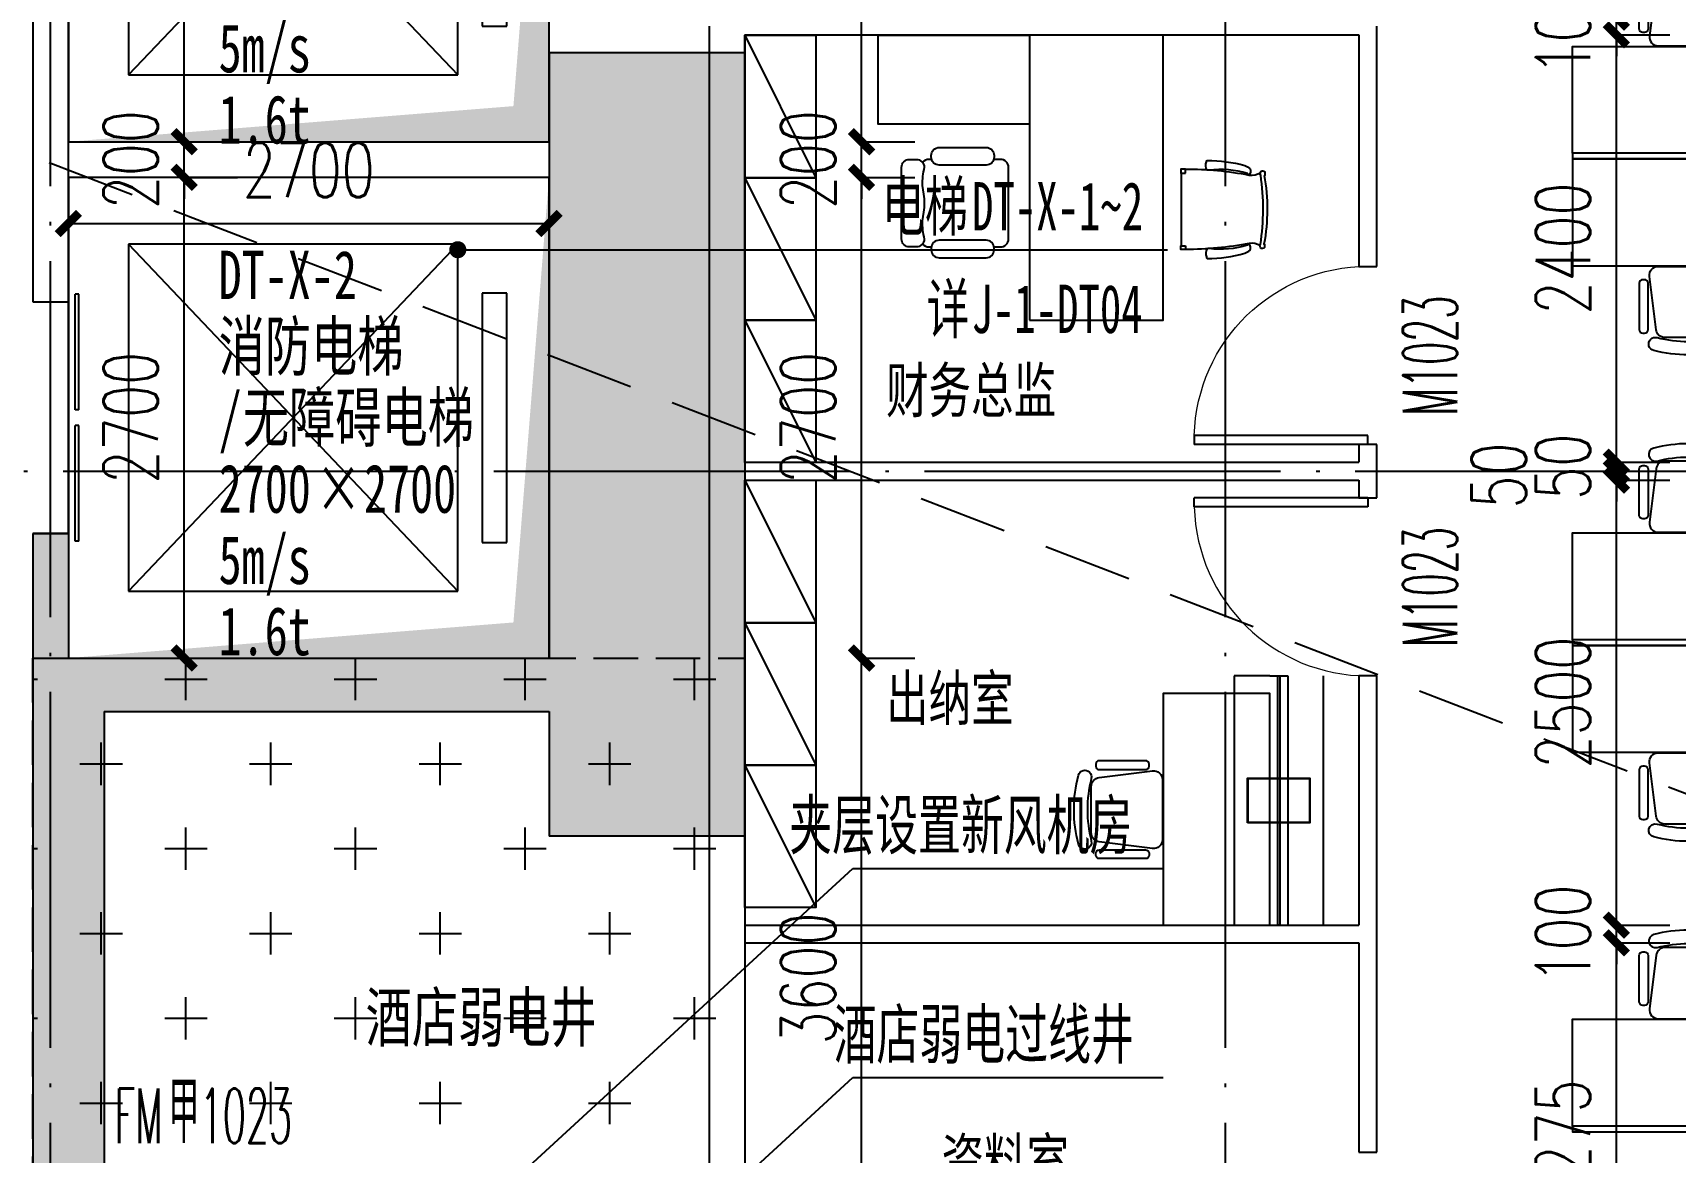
# Model space of a CAD drawing. Header units: millimetres. Extents: x 12325263 to 13848842, y -1463133 to 573208.
# Drawn here: x 12571297 to 12580524, y -621512 to -615225 of the extents above; entities that cross this region are included whole.
import ezdxf

# ---------------------------------------------------------------- set-up
doc = ezdxf.new("R2010")
doc.units = ezdxf.units.MM
doc.header["$LTSCALE"] = 1000
for name, pattern in [('__DASH', [0.35, 0.25, -0.1]), ('ACAD_ISO02W100', [15, 12, -3]), ('DASHED2', [0.375, 0.25, -0.125]), ('DOTE', [2.42, 2, -0.2, 0.02, -0.2]), ('HIDDEN2', [4.7625, 3.175, -1.5875])]:
    doc.linetypes.add(name, pattern=pattern)
for name, color, linetype in [('A-ANNO-DIMS', 83, 'Continuous'), ('A-ANNO-IDEN', 2, 'Continuous'), ('A-ANNO-TEXT', 7, 'Continuous'), ('A-AXIS', 16, 'DOTE'), ('A-DOOR', 2, 'Continuous'), ('A-FLOR-EVTR', 2, 'Continuous'), ('A-WALL', 5, 'Continuous'), ('A-WALL-PATT', 8, 'Continuous'), ('AXIS', 3, 'Continuous'), ('DOOR_FIRE_TEXT', 7, 'Continuous'), ('fur202302', 252, 'Continuous'), ('PUB_TEXT', 7, 'Continuous'), ('WINDOW', 4, 'Continuous'), ('WINDOW_TEXT', 7, 'Continuous'), ('夹层', 35, 'Continuous'), ('建筑-楼板开洞', 251, 'Continuous'), ('投影线', 6, 'ACAD_ISO02W100')]:
    doc.layers.add(name, color=color, linetype=linetype)
doc.styles.add('_TCH_DIM_T3', font='SIMPLEX.shx', dxfattribs={"width": 0.705882, "bigfont": 'GBCBIG.shx'})
doc.styles.add('_TCH_WINDOW', font='SIMPLEX', dxfattribs={"width": 0.7, "height": 3.5, "bigfont": 'GBCBIG'})
doc.styles.add('TITXV', font='', dxfattribs={"width": 0.7})
doc.styles.add('宋体', font='', dxfattribs={"width": 0.65})
doc.styles.get('TITXV').set_extended_font_data('SimSun')
doc.styles.get('宋体').set_extended_font_data('SimSun')
doc.dimstyles.new('_TCH_ARCH&&120', dxfattribs={"dimtxt": 306, "dimasz": 120, "dimexe": 300, "dimexo": 360, "dimgap": 147, "dimtad": 1, "dimdec": 0, "dimzin": 0, "dimdsep": 46, "dimtxsty": '_TCH_DIM_T3', "dimblk": 'ARCHTICK', "dimcen": 0.09, "dimclrt": 7, "dimazin": 2, "dimtfac": 1, "dimtdec": 0, "dimtix": 1, "dimtmove": 2, "dimatfit": 3, "dimfxl": 1, "dimfxlon": 1, "dimtolj": 1, "dimtzin": 0, "dimarcsym": 0})

# ---------------------------------------------------------------- blocks, each defined once
blk = doc.blocks.new('asfasfsdgdsfhsghh')
at = {"layer": 'A-WALL-PATT'}
for points in [[(-30100, 20550), (-30100, 17150), (-29733.3, 17050), (-29000, 17150), (-29000, 20550)], [(-33000, 17850), (-33000, 17150), (-32800, 17050), (-32800, 17850)], [(-32800, 17050), (-33000, 17150), (-33000, 13950), (-32600, 13950), (-32600, 16850)], [(-32800, 17050), (-32600, 16850), (-30100, 16850), (-29733.3, 17050), (-30100, 17150), (-32800, 17150)], [(-29733.3, 17050), (-30100, 16850), (-30100, 16150), (-29000, 16150), (-29000, 17150)]]:
    blk.add_hatch(color=256, dxfattribs=at).paths.add_polyline_path(points)
at = {"layer": 'A-WALL'}
for p, q in [((-30100, 20550), (-30100, 17150)), ((-29000, 20550), (-30100, 20550)), ((-29000, 20550), (-29000, 17150)), ((-33000, 17850), (-33000, 17150)), ((-32800, 17850), (-33000, 17850)), ((-32800, 17850), (-32800, 17150)), ((-33000, 17150), (-33000, 13950)), ((-32800, 17150), (-30100, 17150)), ((-29000, 17150), (-29000, 16150)), ((-32600, 16850), (-30100, 16850)), ((-32600, 16850), (-32600, 13950)), ((-30100, 16850), (-30100, 16150)), ((-29000, 16150), (-30100, 16150))]:
    blk.add_line(p, q, dxfattribs=at)
blk = doc.blocks.new('_ArchTick')
at = {"color": 0, "linetype": 'ByBlock', "const_width": 0.4}
blk.add_lwpolyline([(-0.5, -0.5), (0.5, 0.5)], dxfattribs=at)
blk = doc.blocks.new('*D5329')
at = {"layer": 'A-ANNO-DIMS', "color": 0, "lineweight": -2, "transparency": 16777216}
for p, q in [((311.5, 375), (612.5, 375)), ((312.5, -2325), (312.5, 375)), ((311.5, -2325), (612.5, -2325))]:
    blk.add_line(p, q, dxfattribs=at)
at = {"layer": 'Defpoints', "color": 0, "transparency": 16777216}
for p in [(-337.5, 375), (312.5, 375), (-337.5, -2325)]:
    blk.add_point(p, dxfattribs=at)
at = {"layer": 'A-ANNO-DIMS', "color": 0, "lineweight": -2, "transparency": 16777216, "xscale": 120, "yscale": 120, "zscale": 120}
for p, rotation in [((312.5, 375), 90), ((312.5, -2325), 270)]:
    blk.add_blockref('_ArchTick', p, dxfattribs=dict(at, rotation=rotation))
at = {"layer": 'A-ANNO-DIMS', "color": 7, "transparency": 16777216, "insert": (12.5, -975), "char_height": 306, "attachment_point": 5, "rotation": 90, "style": '_TCH_DIM_T3'}
blk.add_mtext('\\A1;2700', dxfattribs=at)
blk = doc.blocks.new('*D5330')
at = {"layer": 'A-ANNO-DIMS', "color": 0, "lineweight": -2, "transparency": 16777216}
for p, q in [((312.5, -2325), (312.5, -2205)), ((311.5, -2325), (612.5, -2325)), ((312.5, -2525), (312.5, -2325)), ((311.5, -2525), (612.5, -2525)), ((312.5, -2525), (312.5, -2645))]:
    blk.add_line(p, q, dxfattribs=at)
at = {"layer": 'Defpoints', "color": 0, "transparency": 16777216}
for p in [(-337.5, -2325), (312.5, -2325), (-337.5, -2525)]:
    blk.add_point(p, dxfattribs=at)
at = {"layer": 'A-ANNO-DIMS', "color": 0, "lineweight": -2, "transparency": 16777216, "xscale": 120, "yscale": 120, "zscale": 120}
for p, rotation in [((312.5, -2325), 270), ((312.5, -2525), 90)]:
    blk.add_blockref('_ArchTick', p, dxfattribs=dict(at, rotation=rotation))
at = {"layer": 'A-ANNO-DIMS', "color": 7, "transparency": 16777216, "insert": (12.5, -2425), "char_height": 306, "attachment_point": 5, "rotation": 90, "style": '_TCH_DIM_T3'}
blk.add_mtext('\\A1;200', dxfattribs=at)
blk = doc.blocks.new('*D5331')
at = {"layer": 'A-ANNO-DIMS', "color": 0, "lineweight": -2, "transparency": 16777216}
for p, q in [((311.5, -2525), (612.5, -2525)), ((312.5, -5225), (312.5, -2525)), ((311.5, -5225), (612.5, -5225))]:
    blk.add_line(p, q, dxfattribs=at)
at = {"layer": 'Defpoints', "color": 0, "transparency": 16777216}
for p in [(-337.5, -2525), (312.5, -2525), (-337.5, -5225)]:
    blk.add_point(p, dxfattribs=at)
at = {"layer": 'A-ANNO-DIMS', "color": 0, "lineweight": -2, "transparency": 16777216, "xscale": 120, "yscale": 120, "zscale": 120}
for p, rotation in [((312.5, -2525), 90), ((312.5, -5225), 270)]:
    blk.add_blockref('_ArchTick', p, dxfattribs=dict(at, rotation=rotation))
at = {"layer": 'A-ANNO-DIMS', "color": 7, "transparency": 16777216, "insert": (12.5, -3875), "char_height": 306, "attachment_point": 5, "rotation": 90, "style": '_TCH_DIM_T3'}
blk.add_mtext('\\A1;2700', dxfattribs=at)
blk = doc.blocks.new('*D5332')
at = {"layer": 'A-ANNO-DIMS', "color": 0, "lineweight": -2, "transparency": 16777216}
for p, q in [((-337.5, -2783.2), (-337.5, -3084.2)), ((-337.5, -2784.2), (2362.5, -2784.2)), ((2362.5, -2783.2), (2362.5, -3084.2))]:
    blk.add_line(p, q, dxfattribs=at)
at = {"layer": 'Defpoints', "color": 0, "transparency": 16777216}
for p in [(-337.5, -2325), (2362.5, -2325), (2362.5, -2784.2)]:
    blk.add_point(p, dxfattribs=at)
at = {"layer": 'A-ANNO-DIMS', "color": 0, "lineweight": -2, "transparency": 16777216, "xscale": 120, "yscale": 120, "zscale": 120, "rotation": 180}
blk.add_blockref('_ArchTick', (-337.5, -2784.2), dxfattribs=at)
at = {"layer": 'A-ANNO-DIMS', "color": 0, "lineweight": -2, "transparency": 16777216, "xscale": 120, "yscale": 120, "zscale": 120}
blk.add_blockref('_ArchTick', (2362.5, -2784.2), dxfattribs=at)
at = {"layer": 'A-ANNO-DIMS', "color": 7, "transparency": 16777216, "insert": (1012.5, -2484.2), "char_height": 306, "attachment_point": 5, "style": '_TCH_DIM_T3'}
blk.add_mtext('\\A1;2700', dxfattribs=at)
blk = doc.blocks.new('fur02bgstaimian')
at = {"layer": 'fur202302'}
for p, q in [((942701.8, -1151567.2), (942701.8, -1151159.5)), ((943715.6, -1151644.5), (943755.2, -1151644.5))]:
    blk.add_line(p, q, dxfattribs=at)
blk.add_lwpolyline([(943552.7, -1150741.6), (942802.7, -1150741.6), (942802.7, -1152341.6), (943552.7, -1152341.6), (943552.7, -1150741.6)], dxfattribs=at)
for points in [[(942325.2, -1151170.6, -0.365691), (942328.2, -1151161.6, -0.101421), (942544.2, -1151143.2, -0.001324), (942554.5, -1151142.5, 0.24904), (942559.4, -1151096.1, 0.331241), (942554.8, -1151087.8, 0.066397), (942343.2, -1151116.8, 0.062264), (942314, -1151134.7, 0.225604), (942318.9, -1151172.2)], [(942234.4, -1151554.1, -0.090545), (942236, -1151168.8), (942233.5, -1151169), (942232.2, -1151156.6, -1), (942257.1, -1151154.1), (942258.4, -1151166.5), (942255.9, -1151166.7, 0.074171), (942254.3, -1151556.3), (942256.8, -1151556.6), (942255.5, -1151569, -1), (942230.6, -1151566.3), (942232, -1151553.9), (942234.4, -1151554.1)], [(942257.7, -1151160.2, 0.154518), (942318.9, -1151172.2, -0.022908), (942496.6, -1151147.1, -0.022908), (942675.9, -1151138.3, -0.053057)], [(943752.7, -1151152.3), (943715.6, -1151152.3, 0.414214), (943670.8, -1151197), (943670.8, -1151599.6, 0.414214), (943715.6, -1151644.4)], [(944154, -1151170.2, 0.236068), (944118.2, -1151152.3), (944105.7, -1151152.3)], [(944145, -1151599.6, 0.055299), (944156.9, -1151498.3, -0.118462), (944156.9, -1151298.3, 0.055299), (944145, -1151197, -0.414214), (944189.8, -1151152.3), (944227.5, -1151152.3, -0.414214)], [(944227.5, -1151152.3, -0.414214), (944272.2, -1151197), (944272.2, -1151599.6, -0.414214), (944227.5, -1151644.4), (944189.8, -1151644.4, -0.414214), (944145, -1151599.6)], [(942255.6, -1151567.6, -0.160517), (942318.9, -1151554.5, 0.022908), (942496.6, -1151579.6, 0.022908), (942675.9, -1151588.3, 0.053057)], [(942325.2, -1151556, 0.365691), (942328.2, -1151565.1, 0.101421), (942544.2, -1151583.5, 0.001324), (942554.5, -1151584.2, -0.24904), (942559.4, -1151630.5, -0.331241), (942554.8, -1151638.9, -0.066397), (942343.2, -1151609.9, -0.062264), (942314, -1151591.9, -0.225604), (942318.9, -1151554.5)], [(944102.8, -1151644.4), (944118.2, -1151644.4, 0.236068), (944154, -1151626.5)]]:
    blk.add_lwpolyline(points, format="xyb", dxfattribs=at)
for points in [[(942675.9, -1151159.5), (942675.9, -1151137.4), (942702.7, -1151137.4), (942702.7, -1151159.5)], [(942675.9, -1151567.2), (942675.9, -1151589.3), (942702.7, -1151589.3), (942702.7, -1151567.2)], [(943552.7, -1151841.6), (944402.7, -1151841.6), (944402.7, -1152341.6), (943552.7, -1152341.6)]]:
    blk.add_lwpolyline(points, close=True, dxfattribs=at)
for points in [[(944060.4, -1151190.3, 0.414214), (944105.2, -1151145.5), (944105.2, -1151136.4, 0.414214), (944060.4, -1151091.6), (943796.6, -1151091.6, 0.414214), (943751.9, -1151136.4), (943751.9, -1151145.5, 0.414214), (943796.6, -1151190.3)], [(944060.4, -1151612.5, -0.414214), (944105.2, -1151657.2), (944105.2, -1151666.4, -0.414214), (944060.4, -1151711.1), (943796.6, -1151711.1, -0.414214), (943751.9, -1151666.4), (943751.9, -1151657.2, -0.414214), (943796.6, -1151612.5)]]:
    blk.add_lwpolyline(points, format="xyb", close=True, dxfattribs=at)
blk = doc.blocks.new('fur02jiaju')
at = {"layer": 'fur202302', "linetype": 'HIDDEN2'}
blk.add_line((253156.1, 715595.2), (252356.1, 715195.2), dxfattribs=at)
at = {"layer": 'fur202302', "linetype": 'Continuous'}
blk.add_lwpolyline([(252356.1, 715595.2), (253156.1, 715595.2), (253156.1, 715195.2), (252356.1, 715195.2)], close=True, dxfattribs=at)
blk = doc.blocks.new('fur02办公椅9')
at = {"layer": 'fur202302'}
for points in [[(49162, 22959.3), (48976.9, 22774.2, -0.378242), (48910.8, 22770.1), (48672.2, 22955.7, -0.451123), (48667.5, 23030.5), (48905.6, 23268.6, -0.451123), (48980.5, 23264), (49166.1, 23025.3, -0.378242)], [(49232.1, 23064.7), (49225, 23057.7, -0.414214), (49196.7, 23057.7), (49012.9, 23241.5, -0.414214), (49012.9, 23269.8), (49019.9, 23276.9, -0.414214), (49048.2, 23276.9), (49232.1, 23093, -0.414214)], [(49193.2, 22990.5, -1), (49257.8, 22952.4, -0.127017), (48983.8, 22678.4, -1), (48945.7, 22743, 0.127017)], [(48871.4, 22704.1), (48878.5, 22711.2, 0.414214), (48878.5, 22739.5), (48694.7, 22923.3, 0.414214), (48666.4, 22923.3), (48659.3, 22916.3, 0.414214), (48659.3, 22888), (48843.2, 22704.1, 0.414214)]]:
    blk.add_lwpolyline(points, format="xyb", close=True, dxfattribs=at)
blk = doc.blocks.new('asdfadsfa')
at = {"layer": 'fur202302'}
for p, q in [((-800, 1401.4), (-800, 1.4)), ((-600, 1401.4), (-800, 1401.4)), ((-600, 1401.4), (-500, 1401.4)), ((-500, 1401.4), (-500, 1.4)), ((-300, 1401.4), (-300, 1.4))]:
    blk.add_line(p, q, dxfattribs=at)
at = {"layer": 'fur202302', "extrusion": (-1.75382e-44, -2.17033e-40, -1)}
for points in [[(-2399.9, 4336.8), (-1099.6, 4336.9), (-1099.6, 4936.9), (-2400, 4936.8)], [(-2399.9, 1604.6), (-1099.6, 1604.7), (-1099.6, 2204.7), (-2400, 2204.6)], [(-2400.2, -1127.5), (-1099.9, -1127.4), (-1099.9, -527.4), (-2400.2, -527.5)]]:
    blk.add_lwpolyline(points, close=True, dxfattribs=at)
at = {"layer": 'fur202302'}
for points in [[(1099.6, 4336.6), (1099.6, 4304.8), (2399.9, 4305.1), (2399.9, 4336.9)], [(1099.6, 1604.4), (1099.6, 1572.6), (2400, 1572.9), (2400, 1604.7)], [(-544, 1401.4), (-544, 1.4), (-556, 1.4), (-556, 1401.4)], [(-723, 578.4), (-723, 824.4), (-377, 824.4), (-377, 578.4)], [(1099.9, -1127.7), (1099.9, -1159.5), (2400.2, -1159.2), (2400.2, -1127.4)]]:
    blk.add_lwpolyline(points, close=True, dxfattribs=at)
at = {"layer": 'fur202302', "extrusion": (-1.75382e-44, 2.17033e-40, -1)}
for points in [[(-2399.9, 4304.9), (-1099.6, 4304.8), (-1099.6, 3704.8), (-2400, 3704.9)], [(-2400, 1572.7), (-1099.6, 1572.6), (-1099.7, 972.6), (-2400, 972.7)]]:
    blk.add_lwpolyline(points, close=True, dxfattribs=at)
at = {"layer": 'fur202302', "extrusion": (2.17033e-40, 1.75382e-44, -1)}
blk.add_lwpolyline([(599.9, 1.4), (600, 1301.7), (1200, 1301.7), (1199.9, 1.3)], close=True, dxfattribs=at)
at = {"layer": 'fur202302'}
blk.add_lwpolyline([(-725, 576.4), (-725, 826.4), (-375, 826.4), (-375, 576.4), (-725, 576.4)], dxfattribs=at)
at = {"layer": 'fur202302', "xscale": -1, "zscale": -1, "rotation": 224.9920653979507}
for p in [(-49119.1, -13180.8), (-49119.1, -15913), (-49118.8, -18645.2)]:
    blk.add_blockref('fur02办公椅9', p, dxfattribs=at)
at = {"layer": 'fur202302', "extrusion": (-6.81889e-47, 2.17033e-40, -1), "xscale": -0.9999999999999992, "rotation": 269.999980896823}
for p in [(-712045.2, -248156.3), (-712045.2, -248956.3), (-712045.2, -249756.3), (-712045.2, -250655.9), (-712045.2, -251455.9), (-712045.2, -252255.9)]:
    blk.add_blockref('fur02jiaju', p, dxfattribs=at)
at = {"layer": 'fur202302', "rotation": 179.9999069386726}
blk.add_blockref('fur02bgstaimian', (941600.8, -1147343.5), dxfattribs=at)
at = {"layer": 'fur202302', "zscale": -0.9999999999999998}
for p, rotation in [((-49119.1, 21822.5), 315.007934601066), ((-49119, 19090.4), 315.007934601066), ((16917.8, 51519), 225.007934601066)]:
    blk.add_blockref('fur02办公椅9', p, dxfattribs=dict(at, rotation=rotation))
at = {"layer": 'fur202302', "style": 'TITXV', "width": 0.7}
for s, p in [('财务总监', (-2756.3, 2880.6)), ('出纳室', (-2756.3, 1151.5)), ('资料室', (-2444.5, -1449))]:
    blk.add_text(s, height=250, dxfattribs=at).set_placement(p)
blk = doc.blocks.new('qlzw')
at = {"layer": 'A-AXIS'}
for p, q in [((12437966.8, 979489.8), (12437966.8, 1082089.8)), ((12444566.8, 979489.8), (12444566.8, 1082089.8)), ((12411416.8, 1014189.8), (12486866.8, 1014189.8))]:
    blk.add_line(p, q, dxfattribs=at)
blk = doc.blocks.new('*D2063')
at = {"layer": 'A-ANNO-DIMS', "color": 0, "lineweight": -2, "transparency": 16777216}
for p, q in [((12580193.2, -615136.8), (12580193.2, -615016.8)), ((12580192.2, -615136.8), (12580493.2, -615136.8)), ((12580193.2, -615236.8), (12580193.2, -615136.8)), ((12580192.2, -615236.8), (12580493.2, -615236.8)), ((12580193.2, -615236.8), (12580193.2, -615356.8))]:
    blk.add_line(p, q, dxfattribs=at)
at = {"layer": 'Defpoints', "color": 0, "transparency": 16777216}
for p in [(12578846.8, -615136.8), (12580193.2, -615136.8), (12578846.8, -615236.8)]:
    blk.add_point(p, dxfattribs=at)
at = {"layer": 'A-ANNO-DIMS', "color": 0, "lineweight": -2, "transparency": 16777216, "xscale": 120, "yscale": 120, "zscale": 120}
for p, rotation in [((12580193.2, -615136.8), 270), ((12580193.2, -615236.8), 90)]:
    blk.add_blockref('_ArchTick', p, dxfattribs=dict(at, rotation=rotation))
at = {"layer": 'A-ANNO-DIMS', "color": 7, "transparency": 16777216, "insert": (12579893.2, -615186.8), "char_height": 306, "attachment_point": 5, "rotation": 90, "style": '_TCH_DIM_T3'}
blk.add_mtext('\\A1;100', dxfattribs=at)
blk = doc.blocks.new('*D2064')
at = {"layer": 'A-ANNO-DIMS', "color": 0, "lineweight": -2, "transparency": 16777216}
for p, q in [((12580192.2, -615236.8), (12580493.2, -615236.8)), ((12580193.2, -617636.8), (12580193.2, -615236.8)), ((12580192.2, -617636.8), (12580493.2, -617636.8))]:
    blk.add_line(p, q, dxfattribs=at)
at = {"layer": 'Defpoints', "color": 0, "transparency": 16777216}
for p in [(12578846.8, -615236.8), (12580193.2, -615236.8), (12578846.8, -617636.8)]:
    blk.add_point(p, dxfattribs=at)
at = {"layer": 'A-ANNO-DIMS', "color": 0, "lineweight": -2, "transparency": 16777216, "xscale": 120, "yscale": 120, "zscale": 120}
for p, rotation in [((12580193.2, -615236.8), 90), ((12580193.2, -617636.8), 270)]:
    blk.add_blockref('_ArchTick', p, dxfattribs=dict(at, rotation=rotation))
at = {"layer": 'A-ANNO-DIMS', "color": 7, "transparency": 16777216, "insert": (12579893.2, -616436.8), "char_height": 306, "attachment_point": 5, "rotation": 90, "style": '_TCH_DIM_T3'}
blk.add_mtext('\\A1;2400', dxfattribs=at)
blk = doc.blocks.new('*D2065')
at = {"layer": 'A-ANNO-DIMS', "color": 0, "lineweight": -2, "transparency": 16777216}
for p, q in [((12580193.2, -617636.8), (12580193.2, -617516.8)), ((12580192.2, -617636.8), (12580493.2, -617636.8)), ((12580193.2, -617686.8), (12580193.2, -617636.8)), ((12580192.2, -617686.8), (12580493.2, -617686.8)), ((12580193.2, -617686.8), (12580193.2, -617806.8))]:
    blk.add_line(p, q, dxfattribs=at)
at = {"layer": 'Defpoints', "color": 0, "transparency": 16777216}
for p in [(12578846.8, -617636.8), (12580193.2, -617636.8), (12578846.8, -617686.8)]:
    blk.add_point(p, dxfattribs=at)
at = {"layer": 'A-ANNO-DIMS', "color": 0, "lineweight": -2, "transparency": 16777216, "xscale": 120, "yscale": 120, "zscale": 120}
for p, rotation in [((12580193.2, -617636.8), 270), ((12580193.2, -617686.8), 90)]:
    blk.add_blockref('_ArchTick', p, dxfattribs=dict(at, rotation=rotation))
at = {"layer": 'A-ANNO-DIMS', "color": 7, "transparency": 16777216, "insert": (12579893.2, -617661.8), "char_height": 306, "attachment_point": 5, "rotation": 90, "style": '_TCH_DIM_T3'}
blk.add_mtext('\\A1;50', dxfattribs=at)
blk = doc.blocks.new('*D2066')
at = {"layer": 'A-ANNO-DIMS', "color": 0, "lineweight": -2, "transparency": 16777216}
for p, q in [((12580193.2, -617686.8), (12580193.2, -617566.8)), ((12580192.2, -617686.8), (12580493.2, -617686.8)), ((12580193.2, -617736.8), (12580193.2, -617686.8)), ((12580192.2, -617736.8), (12580493.2, -617736.8)), ((12580193.2, -617736.8), (12580193.2, -617856.8))]:
    blk.add_line(p, q, dxfattribs=at)
at = {"layer": 'Defpoints', "color": 0, "transparency": 16777216}
for p in [(12578846.8, -617686.8), (12580193.2, -617686.8), (12578846.8, -617736.8)]:
    blk.add_point(p, dxfattribs=at)
at = {"layer": 'A-ANNO-DIMS', "color": 0, "lineweight": -2, "transparency": 16777216, "xscale": 120, "yscale": 120, "zscale": 120}
for p, rotation in [((12580193.2, -617686.8), 270), ((12580193.2, -617736.8), 90)]:
    blk.add_blockref('_ArchTick', p, dxfattribs=dict(at, rotation=rotation))
at = {"layer": 'A-ANNO-DIMS', "color": 7, "transparency": 16777216, "insert": (12579533.2, -617711.8), "char_height": 306, "attachment_point": 5, "rotation": 90, "style": '_TCH_DIM_T3'}
blk.add_mtext('\\A1;50', dxfattribs=at)
blk = doc.blocks.new('*D2067')
at = {"layer": 'A-ANNO-DIMS', "color": 0, "lineweight": -2, "transparency": 16777216}
for p, q in [((12580192.2, -617736.8), (12580493.2, -617736.8)), ((12580193.2, -620236.8), (12580193.2, -617736.8)), ((12580192.2, -620236.8), (12580493.2, -620236.8))]:
    blk.add_line(p, q, dxfattribs=at)
at = {"layer": 'Defpoints', "color": 0, "transparency": 16777216}
for p in [(12578846.8, -617736.8), (12580193.2, -617736.8), (12578846.8, -620236.8)]:
    blk.add_point(p, dxfattribs=at)
at = {"layer": 'A-ANNO-DIMS', "color": 0, "lineweight": -2, "transparency": 16777216, "xscale": 120, "yscale": 120, "zscale": 120}
for p, rotation in [((12580193.2, -617736.8), 90), ((12580193.2, -620236.8), 270)]:
    blk.add_blockref('_ArchTick', p, dxfattribs=dict(at, rotation=rotation))
at = {"layer": 'A-ANNO-DIMS', "color": 7, "transparency": 16777216, "insert": (12579893.2, -618986.8), "char_height": 306, "attachment_point": 5, "rotation": 90, "style": '_TCH_DIM_T3'}
blk.add_mtext('\\A1;2500', dxfattribs=at)
blk = doc.blocks.new('*D2068')
at = {"layer": 'A-ANNO-DIMS', "color": 0, "lineweight": -2, "transparency": 16777216}
for p, q in [((12580193.2, -620236.8), (12580193.2, -620116.8)), ((12580192.2, -620236.8), (12580493.2, -620236.8)), ((12580193.2, -620336.8), (12580193.2, -620236.8)), ((12580192.2, -620336.8), (12580493.2, -620336.8)), ((12580193.2, -620336.8), (12580193.2, -620456.8))]:
    blk.add_line(p, q, dxfattribs=at)
at = {"layer": 'Defpoints', "color": 0, "transparency": 16777216}
for p in [(12578846.8, -620236.8), (12580193.2, -620236.8), (12578846.8, -620336.8)]:
    blk.add_point(p, dxfattribs=at)
at = {"layer": 'A-ANNO-DIMS', "color": 0, "lineweight": -2, "transparency": 16777216, "xscale": 120, "yscale": 120, "zscale": 120}
for p, rotation in [((12580193.2, -620236.8), 270), ((12580193.2, -620336.8), 90)]:
    blk.add_blockref('_ArchTick', p, dxfattribs=dict(at, rotation=rotation))
at = {"layer": 'A-ANNO-DIMS', "color": 7, "transparency": 16777216, "insert": (12579893.2, -620286.8), "char_height": 306, "attachment_point": 5, "rotation": 90, "style": '_TCH_DIM_T3'}
blk.add_mtext('\\A1;100', dxfattribs=at)
blk = doc.blocks.new('*D2069')
at = {"layer": 'A-ANNO-DIMS', "color": 0, "lineweight": -2, "transparency": 16777216}
for p, q in [((12580192.2, -620336.8), (12580493.2, -620336.8)), ((12580193.2, -622611.8), (12580193.2, -620336.8)), ((12580192.2, -622611.8), (12580493.2, -622611.8))]:
    blk.add_line(p, q, dxfattribs=at)
at = {"layer": 'Defpoints', "color": 0, "transparency": 16777216}
for p in [(12578846.8, -620336.8), (12580193.2, -620336.8), (12578846.8, -622611.8)]:
    blk.add_point(p, dxfattribs=at)
at = {"layer": 'A-ANNO-DIMS', "color": 0, "lineweight": -2, "transparency": 16777216, "xscale": 120, "yscale": 120, "zscale": 120}
for p, rotation in [((12580193.2, -620336.8), 90), ((12580193.2, -622611.8), 270)]:
    blk.add_blockref('_ArchTick', p, dxfattribs=dict(at, rotation=rotation))
at = {"layer": 'A-ANNO-DIMS', "color": 7, "transparency": 16777216, "insert": (12579893.2, -621474.3), "char_height": 306, "attachment_point": 5, "rotation": 90, "style": '_TCH_DIM_T3'}
blk.add_mtext('\\A1;2275', dxfattribs=at)
blk = doc.blocks.new('*D2400')
at = {"layer": 'A-ANNO-DIMS', "color": 0, "lineweight": -2, "transparency": 16777216}
for p, q in [((12575951.8, -618736.8), (12576252.8, -618736.8)), ((12575952.8, -622336.8), (12575952.8, -618736.8)), ((12575951.8, -622336.8), (12576252.8, -622336.8))]:
    blk.add_line(p, q, dxfattribs=at)
at = {"layer": 'Defpoints', "color": 0, "transparency": 16777216}
for p in [(12574196.8, -618736.8), (12575952.8, -618736.8), (12574196.8, -622336.8)]:
    blk.add_point(p, dxfattribs=at)
at = {"layer": 'A-ANNO-DIMS', "color": 0, "lineweight": -2, "transparency": 16777216, "xscale": 120, "yscale": 120, "zscale": 120}
for p, rotation in [((12575952.8, -618736.8), 90), ((12575952.8, -622336.8), 270)]:
    blk.add_blockref('_ArchTick', p, dxfattribs=dict(at, rotation=rotation))
at = {"layer": 'A-ANNO-DIMS', "color": 7, "transparency": 16777216, "insert": (12575652.8, -620536.8), "char_height": 306, "attachment_point": 5, "rotation": 90, "style": '_TCH_DIM_T3'}
blk.add_mtext('\\A1;3600', dxfattribs=at)
blk = doc.blocks.new('*D2401')
at = {"layer": 'A-ANNO-DIMS', "color": 0, "lineweight": -2, "transparency": 16777216}
for p, q in [((12575951.8, -616036.8), (12576252.8, -616036.8)), ((12575952.8, -618736.8), (12575952.8, -616036.8)), ((12575951.8, -618736.8), (12576252.8, -618736.8))]:
    blk.add_line(p, q, dxfattribs=at)
at = {"layer": 'Defpoints', "color": 0, "transparency": 16777216}
for p in [(12574196.8, -616036.8), (12575952.8, -616036.8), (12574196.8, -618736.8)]:
    blk.add_point(p, dxfattribs=at)
at = {"layer": 'A-ANNO-DIMS', "color": 0, "lineweight": -2, "transparency": 16777216, "xscale": 120, "yscale": 120, "zscale": 120}
for p, rotation in [((12575952.8, -616036.8), 90), ((12575952.8, -618736.8), 270)]:
    blk.add_blockref('_ArchTick', p, dxfattribs=dict(at, rotation=rotation))
at = {"layer": 'A-ANNO-DIMS', "color": 7, "transparency": 16777216, "insert": (12575652.8, -617386.8), "char_height": 306, "attachment_point": 5, "rotation": 90, "style": '_TCH_DIM_T3'}
blk.add_mtext('\\A1;2700', dxfattribs=at)
blk = doc.blocks.new('*D2402')
at = {"layer": 'A-ANNO-DIMS', "color": 0, "lineweight": -2, "transparency": 16777216}
for p, q in [((12575952.8, -615836.8), (12575952.8, -615716.8)), ((12575951.8, -615836.8), (12576252.8, -615836.8)), ((12575952.8, -616036.8), (12575952.8, -615836.8)), ((12575951.8, -616036.8), (12576252.8, -616036.8)), ((12575952.8, -616036.8), (12575952.8, -616156.8))]:
    blk.add_line(p, q, dxfattribs=at)
at = {"layer": 'Defpoints', "color": 0, "transparency": 16777216}
for p in [(12574196.8, -615836.8), (12575952.8, -615836.8), (12574196.8, -616036.8)]:
    blk.add_point(p, dxfattribs=at)
at = {"layer": 'A-ANNO-DIMS', "color": 0, "lineweight": -2, "transparency": 16777216, "xscale": 120, "yscale": 120, "zscale": 120}
for p, rotation in [((12575952.8, -615836.8), 270), ((12575952.8, -616036.8), 90)]:
    blk.add_blockref('_ArchTick', p, dxfattribs=dict(at, rotation=rotation))
at = {"layer": 'A-ANNO-DIMS', "color": 7, "transparency": 16777216, "insert": (12575652.8, -615936.8), "char_height": 306, "attachment_point": 5, "rotation": 90, "style": '_TCH_DIM_T3'}
blk.add_mtext('\\A1;200', dxfattribs=at)
blk = doc.blocks.new('*D2403')
at = {"layer": 'A-ANNO-DIMS', "color": 0, "lineweight": -2, "transparency": 16777216}
for p, q in [((12575951.8, -612936.8), (12576252.8, -612936.8)), ((12575952.8, -615836.8), (12575952.8, -612936.8)), ((12575951.8, -615836.8), (12576252.8, -615836.8))]:
    blk.add_line(p, q, dxfattribs=at)
at = {"layer": 'Defpoints', "color": 0, "transparency": 16777216}
for p in [(12574196.8, -612936.8), (12575952.8, -612936.8), (12574196.8, -615836.8)]:
    blk.add_point(p, dxfattribs=at)
at = {"layer": 'A-ANNO-DIMS', "color": 0, "lineweight": -2, "transparency": 16777216, "xscale": 120, "yscale": 120, "zscale": 120}
for p, rotation in [((12575952.8, -612936.8), 90), ((12575952.8, -615836.8), 270)]:
    blk.add_blockref('_ArchTick', p, dxfattribs=dict(at, rotation=rotation))
at = {"layer": 'A-ANNO-DIMS', "color": 7, "transparency": 16777216, "insert": (12575652.8, -614386.8), "char_height": 306, "attachment_point": 5, "rotation": 90, "style": '_TCH_DIM_T3'}
blk.add_mtext('\\A1;2900', dxfattribs=at)
blk = doc.blocks.new('$DORLIB2D$00000127')
at = {"color": 0}
for points in [[(-0.5333, 0.7949), (-0.5333, 0.6904)], [(-0.0333, 0.7949), (-0.5333, 0.7949)], [(-0.0333, 0.7949), (-0.0333, 0.6904)], [(0.5333, 0.7949), (0.0333, 0.7949)], [(0.0333, 0.7949), (0.0333, 0.6904)], [(0.5333, 0.7949), (0.5333, 0.6904)], [(-0.0333, 0.6904), (-0.5333, 0.6904)], [(0.5333, 0.6904), (0.0333, 0.6904)], [(0.5, 0.5), (-0.5, 0.5)]]:
    blk.add_lwpolyline(points, dxfattribs=at)
blk = doc.blocks.new('$DorLib2D$00000001')
for p, q in [((0.45, 0.975), (0.5, 0.975)), ((0.45, 0), (0.45, 0.975)), ((0.5, 0), (0.5, 0.975)), ((0.5, 0), (0.45, 0))]:
    blk.add_line(p, q)
at = {"lineweight": 13}
blk.add_arc((0.475, 0), 0.975, 91.46928, 180, dxfattribs=at)
blk = doc.blocks.new('asdfadsgdsfgf')
at = {"layer": '建筑-楼板开洞'}
h = blk.add_hatch(color=256, dxfattribs=at)
h.dxf.hatch_style = 1
h.paths.add_polyline_path([(2362.5, 375), (2362.5, -2325), (-337.5, -2325), (2162.5, -2125)])
h = blk.add_hatch(color=256, dxfattribs=at)
h.dxf.hatch_style = 1
h.paths.add_polyline_path([(2362.5, -2525), (2362.5, -5225), (-337.5, -5225), (2162.5, -5025)])
at = {"layer": 'A-FLOR-EVTR'}
for p, q in [((1850, 0), (0, 0)), ((0, 0), (0, -1950)), ((1850, 0), (0, -1950)), ((0, 0), (1850, -1950)), ((1850, -1950), (1850, 0)), ((2125, -275), (1987.5, -275)), ((1987.5, -275), (1987.5, -1675)), ((2125, -1675), (2125, -275)), ((1987.5, -1675), (2125, -1675)), ((0, -1950), (1850, -1950)), ((1850, -2900), (0, -2900)), ((0, -2900), (0, -4850)), ((1850, -2900), (0, -4850)), ((0, -2900), (1850, -4850)), ((1850, -4850), (1850, -2900)), ((2125, -3175), (1987.5, -3175)), ((1987.5, -3175), (1987.5, -4575)), ((2125, -4575), (2125, -3175)), ((1987.5, -4575), (2125, -4575)), ((0, -4850), (1850, -4850))]:
    blk.add_line(p, q, dxfattribs=at)
for points in [[(2362.5, -2325), (2362.5, 375), (-337.5, 375), (-337.5, -2325)], [(2362.5, -5225), (2362.5, -2525), (-337.5, -2525), (-337.5, -5225)]]:
    blk.add_lwpolyline(points, close=True, dxfattribs=at)
at = {"layer": 'A-ANNO-TEXT', "style": 'TITXV', "width": 0.7}
for s, p in [('DT-X-1', (506.2, -335.2)), ('消防电梯', (506.2, -735.2)), ('/', (1595, -735.2)), ('无障碍电梯', (506.2, -1135.2)), ('2700', (506.2, -1535.2)), ('×', (1050.6, -1535.2)), ('2700', (1322.8, -1535.2)), ('5m/s', (506.2, -1935.2)), ('1.6t', (506.2, -2335.2)), ('DT-X-2', (506.2, -3209)), ('消防电梯', (506.2, -3609)), ('/', (506.2, -4009)), ('无障碍电梯', (642.3, -4009)), ('2700', (506.2, -4409)), ('×', (1050.6, -4409)), ('2700', (1322.8, -4409)), ('5m/s', (506.2, -4809)), ('1.6t', (506.2, -5209))]:
    blk.add_text(s, height=271.9, dxfattribs=at).set_placement(p)
at = {"layer": 'A-ANNO-DIMS'}
for p1, p2, distance, picture, middle in [((-337.5, -2325), (-337.5, 375), -650, '*D5329', (12.5, -975)), ((-337.5, -2525), (-337.5, -2325), -650, '*D5330', (12.5, -2425)), ((-337.5, -2325), (2362.5, -2325), -459.2, '*D5332', (1012.5, -2484.2)), ((-337.5, -5225), (-337.5, -2525), -650, '*D5331', (12.5, -3875))]:
    dim = blk.add_aligned_dim(p1=p1, p2=p2, distance=distance, dimstyle='_TCH_ARCH&&120', dxfattribs=at)
    dim.commit()
    dim.dimension.update_dxf_attribs({"geometry": picture, "text_midpoint": middle})

msp = doc.modelspace()

# ---------------------------------------------------------------- hatches: boundary and pattern name
at = {"layer": 'A-WALL-PATT'}
h = msp.add_hatch(dxfattribs=at)
h.set_pattern_fill('ANSI37', color=252, scale=150)
h.set_pattern_definition([(45, (-400000, 0), (-168.3798023, 168.3798023), []), (135, (-400000, 0), (-168.3798023, -168.3798023), [])])
edge = h.paths.add_edge_path()
edge.add_line((12617170, -539458), (12627664.7, -539458))
edge.add_line((12627664.7, -539458), (12617498.2, -546587.6))
edge.add_line((12617498.2, -546587.6), (12598406.6, -559976.1))
edge.add_line((12598406.6, -559976.1), (12585091.3, -540989.1))
edge.add_line((12585091.3, -540989.1), (12584144.7, -541197.3))
edge.add_line((12584144.7, -541197.3), (12583864.1, -542803.9))
edge.add_arc((12578880.4, -541928.7), 5060, 269.14738, 350.03971, ccw=False)
edge.add_arc((12578698.9, -554127.5), 7140.2, 89.14809, 125.03345)
edge.add_line((12574600, -548281), (12560037.5, -558490.6))
edge.add_line((12560037.5, -558490.6), (12559927.1, -558471.2))
edge.add_line((12559927.1, -558471.2), (12559927.1, -564050))
edge.add_line((12559927.1, -564050), (12558858.8, -564810))
edge.add_line((12558858.8, -564810), (12559927.1, -566333.2))
edge.add_line((12559927.1, -566333.2), (12559927.6, -588159))
edge.add_line((12559927.6, -588159), (12558263.3, -589586.8))
edge.add_line((12558263.3, -589586.8), (12557796.8, -589586.8))
edge.add_line((12557796.8, -589586.8), (12557796.8, -598151.2))
edge.add_line((12557796.8, -598151.2), (12560482.1, -600836.4))
edge.add_arc((12552451.5, -592361.2), 11675.6, 270.02561, 313.45682, ccw=False)
edge.add_line((12552456.7, -604036.8), (12551424.9, -604036.8))
edge.add_arc((12551424.9, -607536.8), 3500, 90, 186.80534)
edge.add_line((12547949.6, -607951.5), (12549871.4, -624055.3))
edge.add_line((12549871.4, -624055.3), (12550966.8, -633201.5))
edge.add_line((12550966.8, -633201.5), (12550966.8, -643886.8))
edge.add_line((12550966.8, -643886.8), (12550966.8, -653386.8))
edge.add_line((12550966.8, -653386.8), (12614072.2, -653386.8))
edge.add_line((12614072.2, -653386.8), (12616970.5, -653386.8))
edge.add_arc((12639113.3, -663769.1), 24455.9, 154.87893, 159.83059)
edge.add_arc((12619069.5, -656056.1), 3000, 166.12633, 249.14639)
edge.add_arc((12632240.8, -621479.9), 40000, 249.14639, 262.18067)
edge.add_line((12626798.8, -661108), (12526241.6, -661108))
edge.add_line((12526241.6, -661108), (12526241.6, -616108))
edge.add_line((12526241.6, -616108), (12504241.6, -616108))
edge.add_line((12504241.6, -616108), (12504241.6, -539458))
edge.add_line((12504241.6, -539458), (12586460, -539458))
edge.add_line((12586460, -539458), (12617170, -539458))
at = {"layer": '夹层'}
h = msp.add_hatch(dxfattribs=at)
h.set_pattern_fill('CROSS', color=256, scale=300)
h.set_pattern_definition([(0, (3800, 11700), (476.25, 476.25), [238.125, -714.375]), (90, (3919.06, 11580.94), (-476.25, 476.25), [238.125, -714.375])])
h.paths.add_polyline_path([(12571296.8, -618736.8), (12575296.8, -618736.8), (12575296.8, -621786.8), (12571296.8, -621786.8)])

# ---------------------------------------------------------------- linework, layer by layer
at = {"layer": 'A-ANNO-IDEN'}
for p, q in [((12573684.3, -616443.3), (12575826, -616443.3)), ((12575826, -616443.3), (12577671.4, -616443.3))]:
    msp.add_line(p, q, dxfattribs=at)
at = {"layer": 'A-ANNO-IDEN', "const_width": 48}
msp.add_lwpolyline([(12573660.3, -616443.3, 1), (12573708.3, -616443.3, 1)], format="xyb", close=True, dxfattribs=at)
at = {"layer": 'A-WALL'}
for p, q in [((12571296.8, -615136.8), (12571296.8, -616736.8)), ((12571496.8, -616736.8), (12571496.8, -615136.8)), ((12575096.8, -615186.8), (12575096.8, -617686.8)), ((12575296.8, -615236.8), (12578746.8, -615236.8)), ((12575296.8, -615236.8), (12575296.8, -617636.8)), ((12578746.8, -615236.8), (12578746.8, -616536.8)), ((12578846.8, -616536.8), (12578846.8, -615186.8)), ((12578746.8, -616536.8), (12578846.8, -616536.8)), ((12571296.8, -616736.8), (12571496.8, -616736.8)), ((12578846.8, -617536.8), (12578746.8, -617536.8)), ((12578746.8, -617536.8), (12578746.8, -617636.8)), ((12578846.8, -617686.8), (12578846.8, -617536.8)), ((12575296.8, -617636.8), (12578746.8, -617636.8)), ((12575096.8, -617686.8), (12575096.8, -620286.8)), ((12578846.8, -617836.8), (12578846.8, -617686.8)), ((12575296.8, -617736.8), (12578746.8, -617736.8)), ((12575296.8, -617736.8), (12575296.8, -620236.8)), ((12578746.8, -617736.8), (12578746.8, -617836.8)), ((12578746.8, -617836.8), (12578846.8, -617836.8)), ((12571296.8, -618036.8), (12571496.8, -618036.8)), ((12578846.8, -618836.8), (12578746.8, -618836.8)), ((12578746.8, -618836.8), (12578746.8, -620236.8)), ((12578846.8, -620286.8), (12578846.8, -618836.8)), ((12575096.8, -620286.8), (12575096.8, -621586.8)), ((12575296.8, -620236.8), (12578746.8, -620236.8)), ((12578846.8, -621511.8), (12578846.8, -620286.8)), ((12575296.8, -620336.8), (12578746.8, -620336.8)), ((12575296.8, -620336.8), (12575296.8, -621686.8)), ((12578746.8, -620336.8), (12578746.8, -621511.8)), ((12578746.8, -621511.8), (12578846.8, -621511.8))]:
    msp.add_line(p, q, dxfattribs=at)
at = {"layer": 'AXIS'}
for p, q in [((12573896.8, -621762.7), (12575903.4, -619919.2)), ((12575903.4, -619919.2), (12577646.9, -619919.2)), ((12573896.8, -622936.8), (12575903.4, -621093.3)), ((12575903.4, -621093.3), (12577646.9, -621093.3))]:
    msp.add_line(p, q, dxfattribs=at)
at = {"layer": '夹层', "linetype": '__DASH'}
msp.add_lwpolyline([(12571296.8, -618736.8), (12575296.8, -618736.8), (12575296.8, -621786.8), (12571296.8, -621786.8)], close=True, dxfattribs=at)
at = {"layer": '投影线', "linetype": 'DASHED2', "ltscale": 2}
msp.add_line((12634839.8, -640408), (12558496.8, -610986.8), dxfattribs=at)

# ---------------------------------------------------------------- block references
for name, p in [('asfasfsdgdsfhsghh', (12604296.8, -635886.8)), ('asdfadsfa', (12578846.8, -620238.2)), ('asdfadsgdsfgf', (12571834.3, -613511.8))]:
    msp.add_blockref(name, p)
at = {"layer": 'A-DOOR', "xscale": 1300, "yscale": 200, "zscale": 1300, "rotation": 270}
msp.add_blockref('$DORLIB2D$00000127', (12571396.8, -617386.8), dxfattribs=at)
at = {"layer": 'WINDOW'}
ref = msp.add_blockref('$DorLib2D$00000001', (12578796.8, -617036.8), dxfattribs=dict(at, xscale=1000, yscale=-1000, zscale=100, rotation=269.9999999996158))
ref.add_attrib('A', 'M1023', (12579299.8, -617375.2), dxfattribs={"layer": 'WINDOW_TEXT', "height": 306, "rotation": 90, "style": '_TCH_WINDOW', "width": 0.494118})
ref = msp.add_blockref('$DorLib2D$00000001', (12578796.8, -618336.8), dxfattribs=dict(at, xscale=-1000, yscale=-1000, zscale=100, rotation=269.9999999995895))
ref.add_attrib('A', 'M1023', (12579299.8, -618675.2), dxfattribs={"layer": 'WINDOW_TEXT', "height": 306, "rotation": 90, "style": '_TCH_WINDOW', "width": 0.494118})
at = {"layer": '投影线', "linetype": 'DASHED2', "ltscale": 2}
msp.add_blockref('qlzw', (133430, -1631876.5), dxfattribs=at)

# ---------------------------------------------------------------- texts
at = {"layer": 'A-ANNO-TEXT'}
for s, style, width, p in [('电梯', '宋体', 0.65, (12576067.6, -616335.3)), ('DT-X-1~2', '宋体', 0.65, (12576573.1, -616335.3)), ('详', '宋体', 0.65, (12576317.4, -616911.3)), ('J-1-DT04', '宋体', 0.65, (12576570.1, -616911.3)), ('酒店弱电井', 'TITXV', 0.7, (12573166.8, -620890))]:
    msp.add_text(s, height=271.9, dxfattribs=dict(at, style=style, width=width)).set_placement(p)
at = {"layer": 'DOOR_FIRE_TEXT', "style": '_TCH_WINDOW'}
for s, height, width, p in [('甲', 347.2, 0.7, (12572057.5, -621460.9)), ('FM', 306, 0.494118, (12571755.1, -621460.9)), ('1023', 306, 0.494118, (12572234.5, -621460.9))]:
    msp.add_text(s, height=height, dxfattribs=dict(at, width=width)).set_placement(p)
at = {"layer": 'PUB_TEXT', "style": '宋体', "width": 0.65}
for s, p in [('夹层设置新风机房', (12575546.4, -619809.7)), ('酒店弱电过线井', (12575795.3, -620985.3))]:
    msp.add_text(s, height=271.9, dxfattribs=at).set_placement(p)

# ---------------------------------------------------------------- dimensions: what is measured, and where the dimension line sits
at = {"layer": 'A-ANNO-DIMS'}
for p1, p2, distance, picture, middle in [((12574196.8, -615836.8), (12574196.8, -612936.8), -1755.9, '*D2403', (12575652.8, -614386.8)), ((12578846.8, -615236.8), (12578846.8, -615136.8), -1346.4, '*D2063', (12579893.2, -615186.8)), ((12578846.8, -617636.8), (12578846.8, -615236.8), -1346.4, '*D2064', (12579893.2, -616436.8)), ((12574196.8, -616036.8), (12574196.8, -615836.8), -1755.9, '*D2402', (12575652.8, -615936.8)), ((12574196.8, -618736.8), (12574196.8, -616036.8), -1755.9, '*D2401', (12575652.8, -617386.8)), ((12578846.8, -617686.8), (12578846.8, -617636.8), -1346.4, '*D2065', (12579893.2, -617661.8)), ((12578846.8, -620236.8), (12578846.8, -617736.8), -1346.4, '*D2067', (12579893.2, -618986.8)), ((12574196.8, -622336.8), (12574196.8, -618736.8), -1755.9, '*D2400', (12575652.8, -620536.8)), ((12578846.8, -620336.8), (12578846.8, -620236.8), -1346.4, '*D2068', (12579893.2, -620286.8)), ((12578846.8, -622611.8), (12578846.8, -620336.8), -1346.4, '*D2069', (12579893.2, -621474.3))]:
    dim = msp.add_aligned_dim(p1=p1, p2=p2, distance=distance, dimstyle='_TCH_ARCH&&120', dxfattribs=at)
    dim.commit()
    dim.dimension.update_dxf_attribs({"geometry": picture, "text_midpoint": middle})
dim = msp.add_linear_dim(base=(12580193.2, -617686.8), p1=(12578846.8, -617736.8), p2=(12578846.8, -617686.8), angle=90, dimstyle='_TCH_ARCH&&120', dxfattribs=at)
dim.commit()
dim.dimension.update_dxf_attribs({"geometry": '*D2066', "text_midpoint": (12579533.2, -617711.8), "dimtype": 129})

doc.saveas('drawing.dxf')
